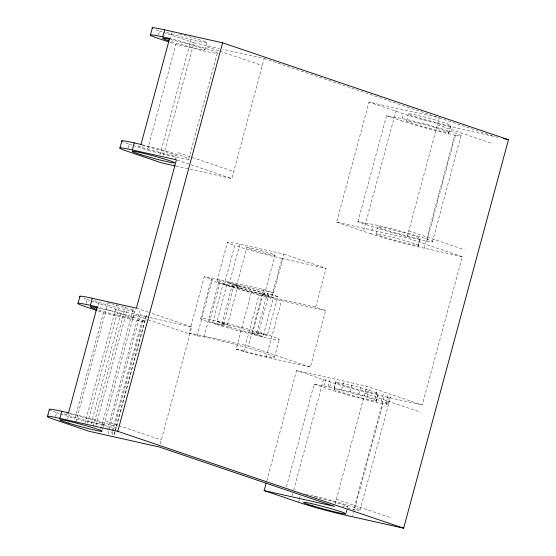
<?xml version="1.0" encoding="UTF-8"?>
<svg xmlns="http://www.w3.org/2000/svg" width="556" height="556" viewBox="0 0 556 556"><rect width="100%" height="100%" fill="white"/><g stroke="black" fill="none" stroke-linecap="round" stroke-linejoin="round"><path stroke-width="0.42" stroke-dasharray="2.78 2.08" d="M55.593 416.5L56.649 412.573A34.799 1.821 15.1 0 1 50.04 410.022M86.09 303.479L87.146 299.552A34.799 1.821 15.1 0 1 82.594 297.905M128.019 148.07L129.082 144.15A34.799 1.821 15.1 0 1 122.063 141.37M158.516 35.049L159.572 31.129A34.799 1.821 15.1 0 1 155.02 29.482M67.596 419.342L69.076 413.852M98.301 305.536L99.573 300.831M171.999 32.401L170.303 38.684A34.799 1.821 15.1 0 1 216.117 52.201A34.799 1.821 15.1 0 1 188.998 47.302L175.898 44.369L169.559 42.221M69.291 413.066C84.998 417.243 101.004 420.85 116.051 427.084L116.253 427.627L109.956 426.848L74.886 418.751L103.472 312.792L97.133 310.644M142.517 144.838A34.799 1.821 15.1 0 1 187.643 158.217A34.799 1.821 15.1 0 1 160.406 153.261L147.312 150.328L175.898 44.369M75.804 422.254L108.205 302.172M84.783 423.818L116.975 304.521M87.556 423.255L118.477 308.663M159.982 154.825L190.903 40.234M91.121 423.769L121.493 311.193L91.24 300.935M163.547 155.346L193.926 42.763L159.572 31.129M93.304 426.23L125.496 306.926M95.973 425.382L126.893 310.79M100.789 429.322L133.19 309.233M102.457 429.739L103.096 427.383M103.305 426.598L103.944 424.242M132.53 318.289L134.441 311.221M175.314 159.739L176.37 155.819M204.955 49.859L206.867 42.798M103.896 425.569L134.392 312.548M107.551 429.795L139.528 311.284M108.052 433.909L140.453 313.827M111.686 433.013L112.11 431.442M112.319 430.657L142.183 319.992L123.592 313.994L98.718 307.322M112.263 434.611L113.111 431.47M113.327 430.692L144.664 314.529M114.147 434.146L114.779 431.797M114.995 431.011L146.548 314.064M114.341 434.695L115.189 431.553M115.405 430.768L146.742 314.606M188.679 159.204L217.264 53.244M236.112 349.126A40.664 2.127 15.1 0 0 274.407 357.369A40.664 2.127 15.1 0 0 241.172 346.103A40.664 2.127 15.1 0 0 197.081 335.9L189.061 333.259L204.309 276.749A51.284 2.683 15.1 0 1 219.453 279.661L263.565 289.537L273.531 292.915L284.005 254.099L239.893 244.223A34.799 1.821 15.1 0 0 234.757 245.488L224.283 284.311L230.622 286.354A34.799 1.821 15.1 0 0 264.03 295.542L315.634 307.183L325.607 310.561L310.359 367.071L266.248 357.195A51.284 2.683 15.1 0 1 249.116 353.088L236.112 349.126L251.361 292.616A40.664 2.127 15.1 0 1 212.329 279.39L204.309 276.749M160.246 443.883L191.799 326.935L149.432 312.576M175.918 166.077L231.824 178.594L264.225 58.505L222.72 49.213M200.737 318.512L211.224 279.661M197.081 335.9L212.329 279.39M217.069 280.982L227.543 242.166M189.061 333.259A51.284 2.683 15.1 0 1 204.205 336.171L219.453 279.661M209.39 322.174L219.87 283.317M212.663 322.633L223.144 283.782L228.989 285.089L233.694 286.688L223.206 325.538L212.663 322.633L223.206 325.538M224.283 284.311L219.724 282.663A34.799 1.821 15.1 0 1 223.359 281.767L231.935 283.65L238.024 285.617L227.536 324.468L216.986 321.563L227.474 282.712L228.467 282.837M239.893 244.223L229.419 283.039L273.531 292.915M221.781 324.148L232.262 285.297M236.411 286.305L246.878 247.483M243.73 351.705L258.978 295.194L251.361 292.616M310.359 367.071L248.317 346.047L263.565 289.537M252.445 333.579L262.925 294.729L268.777 296.035L273.476 297.634L262.995 336.484L252.445 333.579L262.995 336.484M264.538 294.041A14.651 0.764 15.1 0 0 244.765 287.911A14.651 0.764 15.1 0 0 242.117 288.564A14.651 0.764 15.1 0 0 264.538 294.041L275.011 255.225A14.651 0.764 15.1 0 0 255.239 249.095A14.651 0.764 15.1 0 0 252.591 249.748A14.651 0.764 15.1 0 0 275.011 255.225M256.775 332.509L267.255 293.658L273.1 294.972L277.805 296.563L267.318 335.414L256.775 332.509L267.318 335.414M258.199 333.899L268.687 295.048M315.634 307.183L326.108 268.367L281.996 258.491L271.523 297.307L273.476 297.634M266.248 357.195L281.496 300.685L325.607 310.561M274.476 357.195L279.244 339.535M266.852 480.592L296.556 370.511L366.856 386.253L422.254 405.025L462.279 256.684L406.881 237.912L336.582 222.171L368.982 102.089L439.282 117.83L406.881 237.912M286.423 486.792L314.112 384.175C339.264 388.707 364.479 394.503 388.394 403.725L388.595 404.275L382.299 403.489L383.014 403.732L352.733 515.968M357.946 221.705L386.538 115.745L394.211 117.462A34.799 1.821 15.1 0 1 439.768 128.165A34.799 1.821 15.1 0 1 454.725 135.066L455.447 135.31L426.855 241.262L420.079 239.747A34.799 1.821 15.1 0 1 372.833 226.751L357.946 221.705L365.619 223.422A34.799 1.821 15.1 0 1 411.183 234.125A34.799 1.821 15.1 0 1 426.139 241.019L426.855 241.262M292.136 495.771L292.769 493.415M293.644 490.177L323.689 378.824M363.714 230.483L396.115 110.401M323.863 385.968L325.767 378.907M328.075 386.67L329.979 379.609M298.711 501.456L299.135 499.886M299.35 499.1L300.191 495.959M383.014 403.732L376.238 402.217A34.799 1.821 15.1 0 1 328.999 389.214L330.903 382.153L296.556 370.511M462.279 256.684L418.168 246.808A34.799 1.821 15.1 0 1 370.928 233.812L372.833 226.751M455.447 135.31L448.664 133.787A34.799 1.821 15.1 0 1 401.425 120.791L403.329 113.73L368.982 102.089M334.135 387.949L336.039 380.881M334.086 389.276L335.998 382.215M376.023 233.874L377.927 226.806M406.512 120.854L408.424 113.785M341.634 389.707L343.538 382.646M350.051 391.834L351.955 384.773M358.822 394.183L360.726 387.122M335.094 503.986L366.856 386.253M367.342 396.595L369.247 389.527M375.036 398.902L376.94 391.834M346.214 512.34L347.695 506.843M376.287 400.883A21.983 1.154 15.1 0 0 346.624 391.688A21.983 1.154 15.1 0 0 342.649 392.668A21.983 1.154 15.1 0 0 376.287 400.883L378.191 393.822A21.983 1.154 15.1 0 0 348.529 384.627A21.983 1.154 15.1 0 0 344.553 385.607A21.983 1.154 15.1 0 0 378.191 393.822M418.216 245.481A21.983 1.154 15.1 0 0 388.554 236.286A21.983 1.154 15.1 0 0 384.578 237.266A21.983 1.154 15.1 0 0 418.216 245.481L420.121 238.42A21.983 1.154 15.1 0 0 390.465 229.218A21.983 1.154 15.1 0 0 386.489 230.198A21.983 1.154 15.1 0 0 420.121 238.42M448.713 132.46A21.983 1.154 15.1 0 0 419.05 123.265A21.983 1.154 15.1 0 0 415.075 124.245A21.983 1.154 15.1 0 0 448.713 132.46L450.617 125.399A21.983 1.154 15.1 0 0 420.962 116.197A21.983 1.154 15.1 0 0 416.986 117.177A21.983 1.154 15.1 0 0 450.617 125.399M346.381 512.882L347.222 509.741M376.238 402.217L378.143 395.149L422.254 405.025M418.168 246.808L420.079 239.747M448.664 133.787L450.568 126.726L497.926 137.325M381.381 400.945L383.286 393.884M347.646 508.17L354.429 509.692L353.713 509.449L384.203 396.428M424.228 248.087L454.725 135.066M385.933 402.593L387.838 395.531M386.51 404.191L388.422 397.13M388.394 403.725L390.298 396.664M360.003 510.227L390.5 397.206M432.429 241.804L461.021 135.845M238.024 285.617L227.474 282.712M233.694 286.688L225.284 284.63M277.805 296.563L267.255 293.658M216.986 321.563L227.536 324.468M193.926 42.763L219.335 48.455M121.493 311.193L191.799 326.935M103.472 312.792L132.488 319.617L144.838 321.674L144.643 321.125L142.183 319.992M204.205 336.171L248.317 346.047M270.341 297.029L262.925 294.729M258.978 295.194L264.364 296.577A51.284 2.683 15.1 0 0 281.496 300.685M264.225 58.505L494.68 136.602M206.922 46.801L219.14 50.937M219.954 51.215L262.321 65.573M437.377 124.891L492.776 143.663M386.538 115.745L401.425 120.791M178.33 152.754L233.728 171.526M408.792 230.851L464.19 249.623M177.239 160.093L190.277 164.513M191.09 164.791L231.824 178.594M129.082 144.15L132.252 145.22M133.044 145.491L147.312 150.328M336.582 222.171L370.928 233.812M284.005 254.099L326.108 268.367M136.401 308.163L148.619 312.298M134.496 315.224L189.895 333.996M364.951 393.321L420.35 412.093M87.146 299.552L90.419 300.664M314.112 384.175L328.999 389.214M105.904 421.184L118.122 425.326M118.942 425.597L161.303 439.956M336.359 499.274L391.758 518.053M56.649 412.573L59.826 413.65M60.618 413.914L74.886 418.751M223.561 284.046L223.144 283.782M281.996 258.491A34.799 1.821 15.1 0 1 234.757 245.488M450.568 126.726A34.799 1.821 15.1 0 1 403.329 113.73M378.143 395.149A34.799 1.821 15.1 0 1 330.903 382.153M305.543 493.909A34.799 1.821 15.1 0 1 349.814 505.925A34.799 1.821 15.1 0 1 353.713 509.449M184.092 35.355A21.983 1.154 15.1 0 1 206.603 42.367A21.983 1.154 15.1 0 1 192.098 39.83A21.983 1.154 15.1 0 1 166.348 32.248M179.428 34.152A21.983 1.154 15.1 0 1 182.521 34.938M170.567 39.552A21.983 1.154 15.1 0 1 199.18 47.35A21.983 1.154 15.1 0 1 199.826 49.136A21.983 1.154 15.1 0 1 171.324 41.644M314.029 496.696A21.983 1.154 15.1 0 1 342.357 504.48A21.983 1.154 15.1 0 1 342.322 506.071M141.975 145.505A21.983 1.154 15.1 0 1 172.909 154.095A21.983 1.154 15.1 0 1 165.493 153.803A21.983 1.154 15.1 0 1 135.852 145.269M98.141 307.975A21.983 1.154 15.1 0 1 126.754 315.78A21.983 1.154 15.1 0 1 127.4 317.559A21.983 1.154 15.1 0 1 98.898 310.067M66.393 413.261A21.983 1.154 15.1 0 1 99.837 422.296A21.983 1.154 15.1 0 1 91.066 421.747A21.983 1.154 15.1 0 1 61.869 412.976M111.666 303.778A21.983 1.154 15.1 0 1 134.177 310.797A21.983 1.154 15.1 0 1 119.672 308.26A21.983 1.154 15.1 0 1 93.922 300.671M108.545 302.964A21.983 1.154 15.1 0 1 110.095 303.368M229.232 326.956A18.862 0.987 15.1 0 0 258.102 334.003A18.862 0.987 15.1 0 0 232.644 326.108A18.862 0.987 15.1 0 0 229.232 326.956M239.712 288.105A18.862 0.987 15.1 0 0 268.583 295.153A18.862 0.987 15.1 0 0 243.125 287.257A18.862 0.987 15.1 0 0 239.712 288.105M216.798 324.565A40.664 2.127 15.1 0 0 279.022 339.765A40.664 2.127 15.1 0 0 224.151 322.744A40.664 2.127 15.1 0 0 216.798 324.565"/><path stroke-width="0.83" d="M47.531 416.312L49.435 409.251M78.028 303.291L79.932 296.223M119.957 147.882L121.868 140.821M150.454 34.861L152.358 27.8M266.178 483.094L264.156 490.6L334.455 506.342L159.398 447.017L89.092 431.275L54.745 419.641A34.799 1.821 15.1 0 1 59.888 418.369L61.792 411.308L68.569 412.823L97.161 306.863L90.385 305.348A34.799 1.821 15.1 0 0 85.242 306.613L96.341 310.38M90.385 305.348L92.289 298.28L136.401 308.163L176.426 159.822L132.314 149.939A34.799 1.821 15.1 0 0 127.171 151.211L161.518 162.852L175.07 165.883M132.314 149.939L134.218 142.878L141.717 144.636M168.767 41.95L157.668 38.19A34.799 1.821 15.1 0 1 162.811 36.918L164.715 29.857L222.608 42.819L508.469 139.688L403.642 528.2L345.742 515.238A34.799 1.821 15.1 0 1 298.502 502.242L264.156 490.6M141.002 144.4L169.587 38.44L162.811 36.918M403.642 528.2L117.782 431.331L222.608 42.819M503.604 138.597L508.469 139.688M59.888 418.369L117.782 431.331M97.161 306.863L97.877 307.107M152.559 28.342A34.799 1.821 15.1 0 1 164.715 29.857M168.795 40.838A21.983 1.154 15.1 0 1 169.719 39.365M122.063 141.37A34.799 1.821 15.1 0 1 134.218 142.878M80.133 296.772A34.799 1.821 15.1 0 1 92.289 298.28M97.175 309.525A21.983 1.154 15.1 0 1 97.293 307.788M49.637 409.793A34.799 1.821 15.1 0 1 61.792 411.308M140.828 154.665A21.983 1.154 15.1 0 0 174.466 162.88A21.983 1.154 15.1 0 0 144.803 153.685A21.983 1.154 15.1 0 0 140.828 154.665M312.152 505.689A21.983 1.154 15.1 0 0 345.79 513.911A21.983 1.154 15.1 0 0 316.128 504.709A21.983 1.154 15.1 0 0 312.152 505.689M68.402 423.088A21.983 1.154 15.1 0 0 102.033 431.31A21.983 1.154 15.1 0 0 72.377 422.108A21.983 1.154 15.1 0 0 68.402 423.088"/></g></svg>
